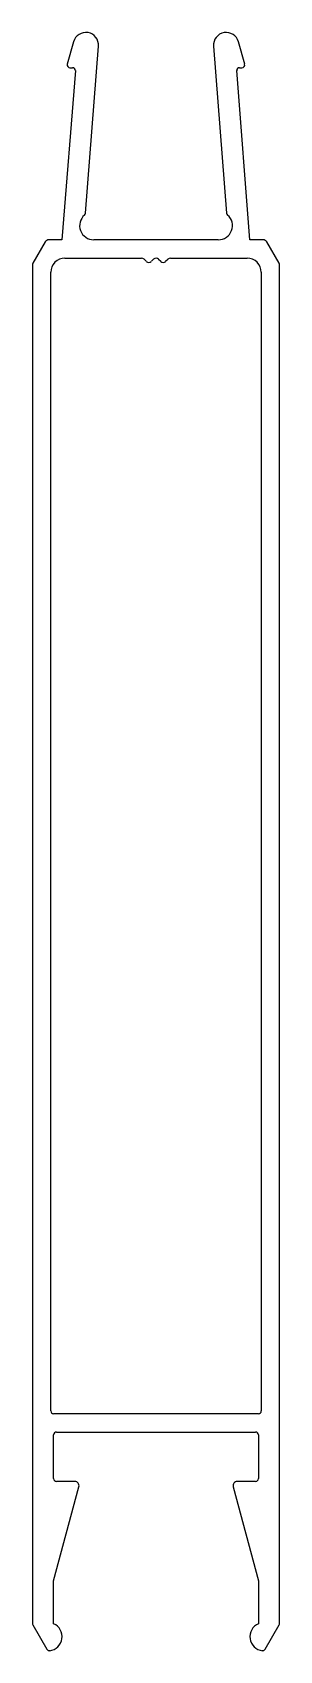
# Model space of a CAD drawing. Extents: x 1526 to 1544, y 1074 to 1188.
import ezdxf

# ---------------------------------------------------------------- set-up
doc = ezdxf.new("R2010")
doc.units = 0
doc.layers.get('0').update_dxf_attribs({"linetype": 'CONTINUOUS'})

msp = doc.modelspace()

# ---------------------------------------------------------------- linework, layer by layer
for p, q in [((1529.38, 1187.55), (1528.94, 1185.97)), ((1530.22, 1175.4), (1531.15, 1187.24)), ((1539.29, 1187.24), (1540.22, 1175.4)), ((1541.5, 1185.97), (1541.05, 1187.55)), ((1529.51, 1185.5), (1528.56, 1173.51)), ((1529.13, 1185.71), (1529.31, 1185.71)), ((1541.87, 1173.51), (1540.93, 1185.5)), ((1541.13, 1185.71), (1541.3, 1185.71)), ((1527.38, 1173.36), (1526.51, 1171.85)), ((1528.56, 1173.51), (1527.64, 1173.51)), ((1539.63, 1173.51), (1530.81, 1173.51)), ((1542.8, 1173.51), (1541.87, 1173.51)), ((1543.93, 1171.85), (1543.06, 1173.36)), ((1528.77, 1172.21), (1534.2, 1172.21)), ((1536.24, 1172.21), (1541.67, 1172.21)), ((1526.47, 1171.7), (1526.47, 1075.45)), ((1527.77, 1090.51), (1527.77, 1171.21)), ((1534.38, 1172.14), (1534.53, 1171.99)), ((1534.89, 1171.99), (1535.04, 1172.14)), ((1535.4, 1172.14), (1535.55, 1171.99)), ((1535.9, 1171.99), (1536.06, 1172.14)), ((1542.67, 1171.21), (1542.67, 1090.51)), ((1543.97, 1075.45), (1543.97, 1171.7)), ((1542.47, 1090.31), (1527.97, 1090.31)), ((1527.97, 1085.71), (1527.97, 1088.81)), ((1528.17, 1089.01), (1542.27, 1089.01)), ((1542.47, 1088.81), (1542.47, 1085.71)), ((1527.97, 1078.46), (1529.76, 1085.14)), ((1529.47, 1085.51), (1528.17, 1085.51)), ((1540.68, 1085.14), (1542.47, 1078.46)), ((1542.27, 1085.51), (1540.97, 1085.51)), ((1527.97, 1075.43), (1527.97, 1078.46)), ((1542.47, 1078.46), (1542.47, 1075.43)), ((1526.5, 1075.35), (1527.49, 1073.62)), ((1542.94, 1073.62), (1543.94, 1075.35))]:
    msp.add_line(p, q)
for centre, radius, start, end in [((1530.25, 1187.31), 0.9, 355.5, 164.5702), ((1540.19, 1187.31), 0.9, 15.4298, 184.6315), ((1529.13, 1185.91), 0.2, 164.3788, 270), ((1541.3, 1185.91), 0.2, 270, 15.6212), ((1529.31, 1185.51), 0.2, 355.5, 90), ((1541.13, 1185.51), 0.2, 90, 184.5), ((1530.81, 1174.51), 1, 131.0103, 270), ((1530.02, 1175.42), 0.2, 311.0103, 355.5), ((1539.63, 1174.51), 1, 270, 48.9897), ((1540.42, 1175.42), 0.2, 184.5, 228.9897), ((1527.64, 1173.21), 0.3, 90, 150), ((1542.8, 1173.21), 0.3, 30, 90), ((1528.77, 1171.21), 1, 90, 180), ((1534.2, 1171.96), 0.25, 45, 90), ((1535.22, 1171.96), 0.25, 45, 135), ((1536.24, 1171.96), 0.25, 90, 135), ((1541.67, 1171.21), 1, 0, 90), ((1526.77, 1171.7), 0.3, 150, 180), ((1534.71, 1172.16), 0.25, 225, 315), ((1535.73, 1172.16), 0.25, 225, 315), ((1543.67, 1171.7), 0.3, 0, 30), ((1527.97, 1090.51), 0.2, 180, 270), ((1542.47, 1090.51), 0.2, 270, 0), ((1528.17, 1088.81), 0.2, 90, 180), ((1542.27, 1088.81), 0.2, 360, 90), ((1528.17, 1085.71), 0.2, 180, 270), ((1529.47, 1085.21), 0.3, 345, 90), ((1540.97, 1085.21), 0.3, 90, 195), ((1542.27, 1085.71), 0.2, 270, 0), ((1526.67, 1075.45), 0.2, 180, 210), ((1527.57, 1074.51), 1, 276.9967, 66.4218), ((1542.87, 1074.51), 1, 113.5782, 263.0033), ((1543.77, 1075.45), 0.2, 330, 360), ((1527.67, 1073.72), 0.2, 210, 276.9967), ((1542.77, 1073.72), 0.2, 263.0033, 330)]:
    msp.add_arc(centre, radius, start, end)

doc.saveas('drawing.dxf')
